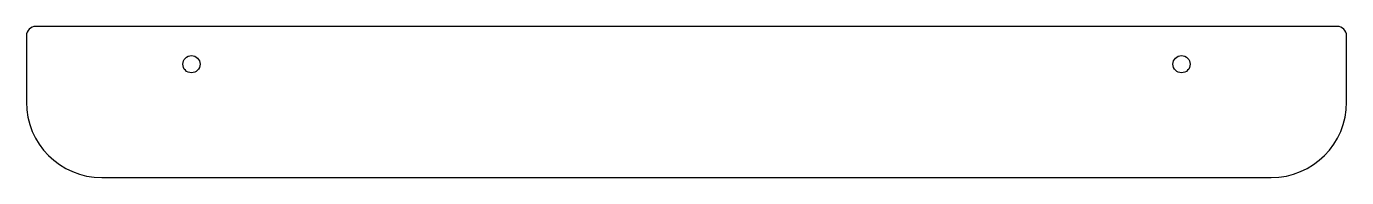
# Model space of a CAD drawing. Extents: x -8.8 to 8.8, y -1 to 1.
import ezdxf

# ---------------------------------------------------------------- set-up
doc = ezdxf.new("R2010")
doc.units = 0
doc.layers.get('0').update_dxf_attribs({"linetype": 'CONTINUOUS'})

msp = doc.modelspace()

# ---------------------------------------------------------------- linework, layer by layer
at = {"color": 7, "linetype": 'CONTINUOUS'}
for p, q in [((8.625, 1), (-8.625, 1)), ((-8.75, 0.875), (-8.75, 0)), ((8.75, 0), (8.75, 0.875)), ((-7.75, -1), (7.75, -1))]:
    msp.add_line(p, q, dxfattribs=at)
for centre in [(-6.5625, 0.5), (6.5625, 0.5)]:
    msp.add_circle(centre, 0.114, dxfattribs=at)
for centre, radius, start, end in [((-8.625, 0.875), 0.125, 90, 180), ((8.625, 0.875), 0.125, 0, 90), ((-7.75, 0), 1, 180, 270), ((7.75, 0), 1, 270, 0)]:
    msp.add_arc(centre, radius, start, end, dxfattribs=at)

doc.saveas('drawing.dxf')
